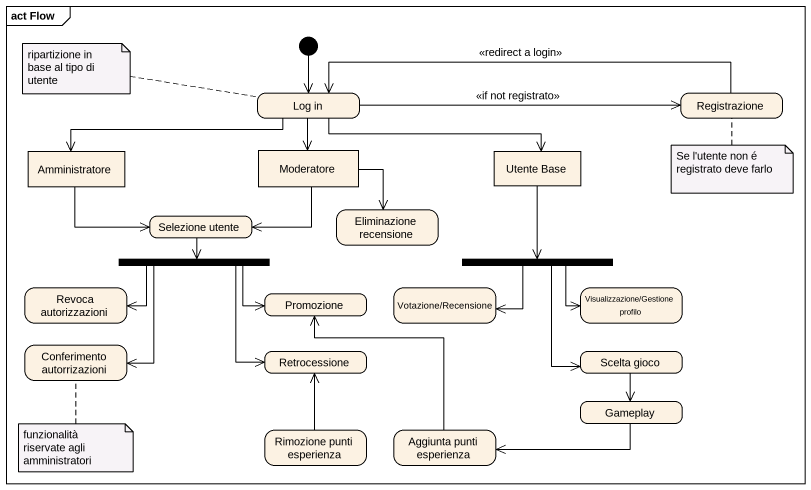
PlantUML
@startuml
mainframe act Flow
hide empty description
state "Log in" as Log_in
state Registrazione
state Amministratore <<object>>
state Moderatore <<object>>
state "Utente Base" as Utente_Base <<object>>
state "Selezione utente" as Selezione_utente
state "Eliminazione recensione" as Eliminazione_recensione
state "Revoca autorizzazioni" as Revoca_autorizzazioni
state fork1 <<fork>>
state Promozione
state "Votazione/Recensione" as Votazione_Recensione
state fork2 <<fork>>
state "Visualizzazione/Gestione profilo" as Visualizzazione_Gestione
state "Conferimento autorrizazioni" as Conferimento_autorrizazioni
state Retrocessione
state "Scelta gioco" as Scelta_gioco
state "Rimozione punti esperienza" as Rimozione_punti_esperienza
state "Aggiunta punti esperienza" as Aggiunta_punti_esperienza
state Gameplay
[*] --> Log_in
Log_in -right-> Registrazione : <<if not registrato>>
Log_in -left-> Amministratore
Log_in --> Moderatore
Log_in -right-> Utente_Base
Registrazione -left-> Log_in : <<redirect a login>>
Amministratore -right-> Selezione_utente
Moderatore -left-> Selezione_utente
Moderatore --> Eliminazione_recensione
Utente_Base --> fork2
Selezione_utente --> fork1
fork1 -left-> Revoca_autorizzazioni
fork1 -right-> Promozione
fork1 --> Conferimento_autorrizazioni
fork1 --> Retrocessione
fork2 -left-> Votazione_Recensione
fork2 -right-> Visualizzazione_Gestione
fork2 --> Scelta_gioco
Scelta_gioco --> Gameplay
Rimozione_punti_esperienza -up-> Retrocessione
Aggiunta_punti_esperienza -up-> Promozione
Gameplay -left-> Aggiunta_punti_esperienza
note left of Log_in : ripartizione in base al tipo di utente
note bottom of Registrazione : Se l'utente non é registrato deve farlo
note bottom of Conferimento_autorrizazioni : funzionalità riservate agli amministratori
@enduml
